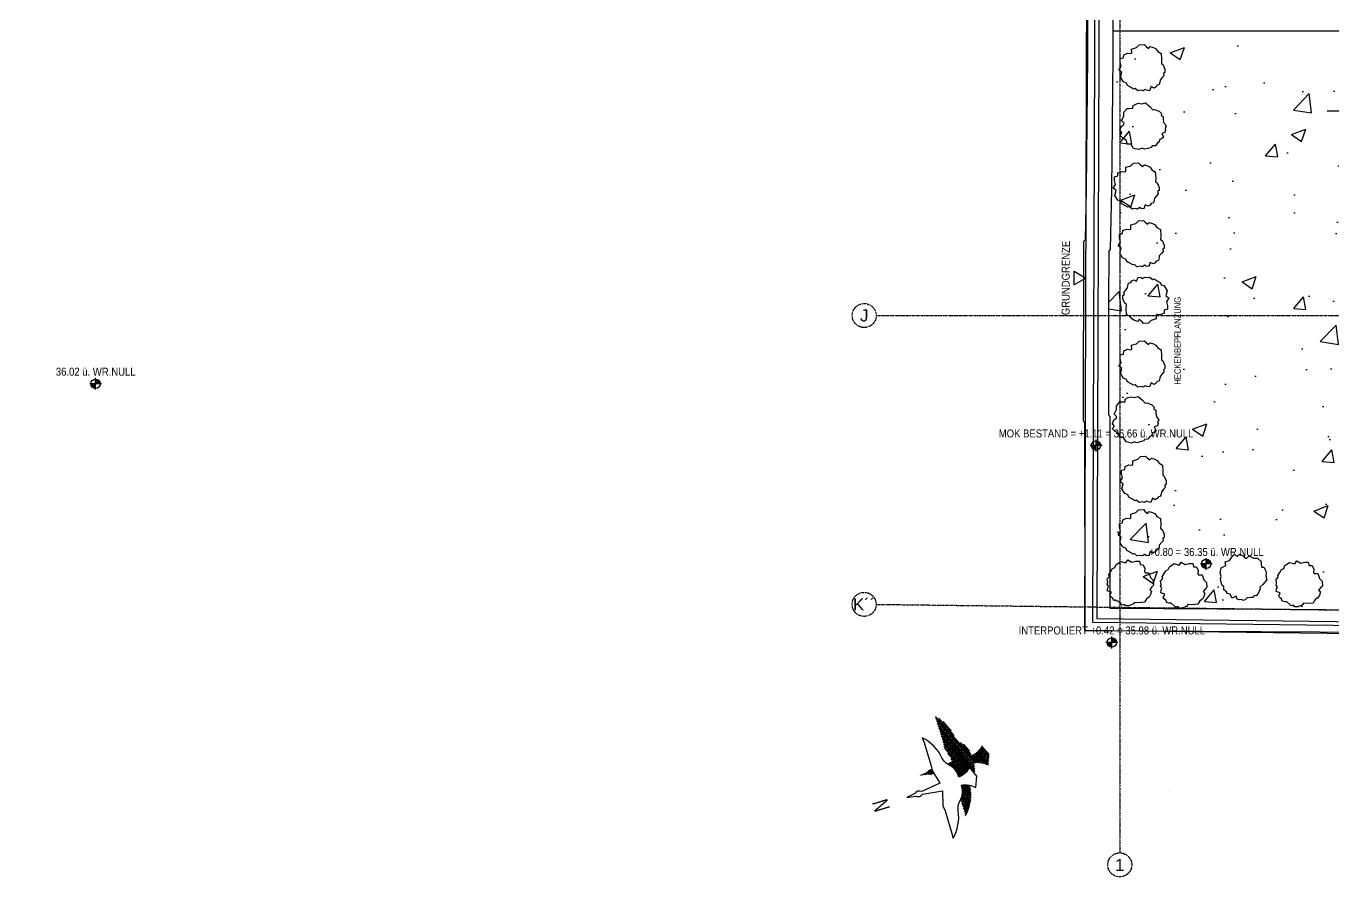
# Model space of a CAD drawing. Header units: millimetres. Extents: x -5498 to 144064, y 340 to 109563.
# Drawn here: x 21033 to 37359, y 23588 to 34225 of the extents above; entities that cross this region are included whole.
import ezdxf
from ezdxf.enums import TextEntityAlignment as Align

# ---------------------------------------------------------------- set-up
doc = ezdxf.new("R2010")
doc.units = ezdxf.units.MM
doc.linetypes.add('STRICHPUNKT', pattern=[1, 0.5, -0.25, 0, -0.25])
for name, color, linetype in [('00_HLP-G00-LEG-M0', 6, 'Continuous'), ('01-SYM-G00-Leg-M0', 251, 'Continuous'), ('01-TXT---------M0', 251, 'Continuous'), ('02-ANS-G00-LEG-M0', 251, 'Continuous'), ('02-AXO-G00-LEG-M0', 251, 'STRICHPUNKT'), ('02-FIL-G00-LEG-GRÜN', 251, 'Continuous'), ('09-FIL-G00-LEG-BLAU', 251, 'Continuous'), ('09-NAT-G00-LEG-PFLANZEN', 251, 'Continuous'), ('09-NAT-G00-LEG-PP', 251, 'Continuous'), ('09-TXT-G00-LEG-M0', 251, 'Continuous'), ('09-VER-G00-LEG-GRUNDSTÜCKSGRENZE', 251, 'Continuous'), ('09-WEG_G00-LEG-M0', 251, 'Continuous')]:
    doc.layers.add(name, color=color, linetype=linetype)
doc.styles.add('ARIAL', font='arial.ttf', dxfattribs={"width": 0.85})
doc.styles.add('NORM7', font='norm.shx', dxfattribs={"width": 0.65})
doc.styles.get("Standard").update_dxf_attribs({"font": 'arial.ttf'})

# ---------------------------------------------------------------- blocks, each defined once
blk = doc.blocks.new('01-HK3')
blk.add_lwpolyline([(0, 0), (0.0423, 0.0732), (-0.0423, 0.0732)], close=True)
at = {"color": 0, "style": 'ARIAL', "width": 0.85}
blk.add_attdef('HEIGHT', text='', height=0.05, dxfattribs=at).set_placement((0, 0.35), align=Align.TOP_CENTER)
blk = doc.blocks.new('*X23')
at = {"color": 0}
for p, q in [((18.51, 8.999), (18.515, 9.005)), ((18.516, 8.97), (18.528, 8.982)), ((18.522, 8.94), (18.54, 8.959)), ((18.527, 8.911), (18.553, 8.936)), ((18.533, 8.881), (18.566, 8.914)), ((18.536, 8.778), (18.606, 8.848)), ((18.539, 8.852), (18.578, 8.891)), ((18.539, 8.816), (18.591, 8.868)), ((18.542, 8.749), (18.626, 8.833)), ((18.554, 8.725), (18.642, 8.813)), ((18.569, 8.705), (18.654, 8.79)), ((18.655, 8.755), (18.661, 8.762)), ((18.848, 7.817), (19.741, 8.71)), ((18.854, 7.788), (19.803, 8.737)), ((18.858, 7.756), (19.838, 8.736)), ((18.618, 8.011), (19.038, 8.431)), ((18.637, 7.995), (19.145, 8.503)), ((18.653, 7.799), (19.461, 8.607)), ((18.656, 7.979), (19.192, 8.515)), ((18.677, 7.964), (19.24, 8.528)), ((18.688, 7.799), (19.517, 8.628)), ((18.699, 7.951), (19.293, 8.545)), ((18.721, 7.938), (19.349, 8.566)), ((18.725, 7.801), (19.573, 8.648)), ((18.745, 7.926), (19.405, 8.587)), ((18.767, 7.807), (19.629, 8.669)), ((18.814, 7.819), (19.685, 8.69)), ((19.436, 8.299), (19.802, 8.665)), ((19.535, 8.363), (19.738, 8.566)), ((18.526, 8.132), (18.55, 8.155)), ((18.539, 8.109), (18.629, 8.199)), ((18.553, 8.088), (18.832, 8.367)), ((18.568, 8.067), (18.845, 8.344)), ((18.583, 8.048), (18.857, 8.321)), ((18.6, 8.029), (18.917, 8.345)), ((18.742, 8.312), (18.82, 8.39)), ((18.785, 8.391), (18.808, 8.413)), ((19.037, 7.9), (19.293, 8.156)), ((17.667, 7.945), (17.679, 7.956)), ((17.691, 7.933), (17.73, 7.972)), ((17.716, 7.923), (17.782, 7.989)), ((17.741, 7.913), (17.838, 8.01)), ((17.767, 7.903), (17.894, 8.03)), ((17.794, 7.894), (17.95, 8.051)), ((17.821, 7.886), (18.006, 8.071)), ((17.849, 7.879), (18.041, 8.071)), ((17.877, 7.872), (18.069, 8.063)), ((17.907, 7.866), (18.097, 8.057)), ((17.937, 7.861), (18.128, 8.052)), ((17.968, 7.857), (18.161, 8.049)), ((18, 7.853), (18.196, 8.049)), ((18.033, 7.851), (18.234, 8.052)), ((18.068, 7.85), (18.276, 8.059)), ((18.103, 7.85), (18.325, 8.072)), ((18.14, 7.852), (18.35, 8.061)), ((18.179, 7.855), (18.355, 8.031)), ((18.219, 7.86), (18.358, 7.999)), ((18.262, 7.867), (18.359, 7.965)), ((18.304, 7.875), (18.358, 7.928)), ((18.342, 7.877), (18.352, 7.887)), ((18.854, 7.646), (19.05, 7.842)), ((18.858, 7.686), (19.036, 7.864)), ((18.859, 7.722), (19.023, 7.886)), ((19.107, 7.935), (19.256, 8.084)), ((18.82, 7.506), (19.097, 7.783)), ((18.829, 7.55), (19.08, 7.802)), ((18.845, 7.602), (19.064, 7.821)), ((18.854, 7.505), (19.114, 7.765)), ((18.889, 7.504), (19.133, 7.748)), ((18.923, 7.503), (19.152, 7.732)), ((18.957, 7.502), (19.173, 7.717)), ((18.992, 7.501), (19.194, 7.703)), ((19.026, 7.5), (19.216, 7.69)), ((19.061, 7.499), (19.24, 7.679))]:
    blk.add_line(p, q, dxfattribs=at)
blk = doc.blocks.new('nordente')
blk.add_line((-0.464, -0.529), (-0.461, -0.54))
blk.add_lwpolyline([(0.89, 0.003), (0.671, 0.036, 0.372109), (0.492, 0.036), (-0.006, 0.104), (0.091, 0.466), (0.077, 0.605), (0.077, 1.193), (0.084, 1.315, 0.167923), (-0.239, 0.696, -0.165355), (-0.351, 0.48, 0.21005), (-0.504, 0.107, -0.179114), (-0.831, 0.271), (-0.938, 0.003), (-0.831, -0.265, -0.179114), (-0.504, -0.102, 0.21005), (-0.351, -0.474, -0.165355), (-0.239, -0.69, 0.167923), (0.084, -1.309), (0.077, -1.188), (0.077, -0.599), (0.091, -0.46), (-0.006, -0.098), (0.492, -0.031, 0.372109), (0.671, -0.031)], format="xyb", close=True)
at = {"xscale": 1.124999999999997, "yscale": 1.124999999999997, "zscale": 1.124999999999997, "rotation": 249.7859252661306}
blk.add_blockref('*X23', (-1.902, 22.615), dxfattribs=at)
at = {"style": 'NORM7', "width": 0.75}
blk.add_text('N', height=0.394, rotation=270, dxfattribs=at).set_placement((1.368, 0.003), align=Align.CENTER)
blk = doc.blocks.new('01-HK1')
for p, q in [((-0.001, -0.074), (-0.001, 0.074)), ((0.074, 0), (-0.075, 0))]:
    blk.add_line(p, q)
blk.add_circle((-0.001, 0), 0.0586)
for points in [[(-0.001, 0.059), (0.041, 0.041), (-0.001, 0)], [(-0.001, 0), (0.058, 0), (0.041, 0.041)], [(-0.059, 0), (-0.042, -0.041), (-0.001, 0)], [(-0.042, -0.041), (-0.001, -0.059), (-0.001, 0)]]:
    blk.add_solid(points)
at = {"layer": '01-TXT---------M0', "color": 8, "style": 'ARIAL', "width": 0.85}
blk.add_attdef('HEIGHT', text='', height=0.1, dxfattribs=at).set_placement((0, 0.2), align=Align.TOP_CENTER)

msp = doc.modelspace()

# ---------------------------------------------------------------- hatches: boundary and pattern name
at = {"layer": '02-FIL-G00-LEG-GRÜN'}
h = msp.add_hatch(dxfattribs=at)
h.set_pattern_fill('AR-CONC', color=256, scale=10, angle=107.339, style=0)
h.set_pattern_definition([(50, (-20078.8, 18757), (1821.847, -159.39), [190.5, -2095.5]), (355, (-20078.8, 18757), (-352.43, 1910.566), [152.4, -1676.4]), (100.451, (-19927, 18743.6), (1469.425, 1751.167), [161.9, -1780.9]), (46.1842, (-20078.8, 19265), (2710.79, -420.42), [285.75, -3143.25]), (96.6356, (-19853, 19230), (2374.04, 2474.26), [242.85, -2671.35]), (351.184, (-20078.8, 19265), (2374.05, 2474.25), [228.6, -2514.6]), (21, (-19824.8, 19138), (1516.15, -1022.655), [190.5, -2095.5]), (326, (-19824.8, 19138), (618.02, 1841.88), [152.4, -1676.4]), (71.4514, (-19698.4, 19052.7), (2134.165, 819.23), [161.9, -1780.9]), (37.5, (-20078.8, 18756.9), (30.886, 845.5504), [0, -1656.08, 0, -1701.8, 0, -1682.75]), (7.5, (-20078.8, 18756.9), (668.197, 1001.806), [0, -970.28, 0, -1617.98, 0, -641.35]), (327.5, (-20645.2, 18756.9), (1355.906, -57.2874), [0, -635, 0, -1981.2, 0, -2628.9]), (317.5, (-20899.2, 18756.9), (1481.292, 254.265), [0, -825.5, 0, -1315.72, 0, -1866.9])])
h.paths.add_polyline_path([(49017, 33461), (46117, 33461), (46117, 32661), (38222, 32661), (38222, 34161), (34613, 34161), (34614, 33844), (34597, 32181), (34582, 31434), (34564, 31412), (34561, 30770), (34561, 29368), (34578, 29333), (34578, 27810), (34579, 26942), (37936, 26922), (39729, 26914), (40774, 26889), (42791, 26843), (44504, 26824), (45280, 26812), (45968, 26800), (46132, 26797), (46168, 26783), (46793, 26753), (46821, 26723), (46819, 26664), (49017, 26637)])

# ---------------------------------------------------------------- linework, layer by layer
msp.add_line((35312, 24651), (35312, 24651))
at = {"layer": '02-ANS-G00-LEG-M0'}
for points in [[(34291, 35655), (34291, 35655), (34294, 33845), (34277, 32186), (34265, 31554), (34244, 31530), (34241, 29294), (34258, 29260), (34259, 26669), (37934, 26647), (39394, 26641), (39418, 26670), (39627, 26675), (39644, 26651), (39644, 26640), (42786, 26568), (44500, 26549), (45276, 26537), (45963, 26525), (46078, 26523), (46110, 26510), (46780, 26478)], [(34441, 35111), (34409, 26817), (49367, 26632), (49367, 26582), (34359, 26768), (34391, 35111), (34441, 35111)], [(46780, 26478), (46811, 26504), (46821, 26723), (46793, 26753), (46168, 26783), (46132, 26797), (45968, 26800), (45280, 26812), (44504, 26824), (42791, 26843), (40774, 26889), (39729, 26914), (37936, 26922), (34579, 26942), (34578, 27810), (34578, 29333), (34561, 29368), (34561, 30770), (34564, 31412), (34582, 31434), (34597, 32181), (34614, 33844), (34612, 35161)]]:
    msp.add_lwpolyline(points, dxfattribs=at)
at = {"layer": '02-AXO-G00-LEG-M0'}
for points in [[(34697, 58815), (34697, 23888)], [(31654, 30606), (65267, 30606)], [(31654, 26995), (65267, 26591)]]:
    msp.add_lwpolyline(points, dxfattribs=at)
for centre in [(31504, 30606), (31503, 26995), (34697, 23738)]:
    msp.add_circle(centre, 150, dxfattribs=at)
at = {"layer": '09-NAT-G00-LEG-PFLANZEN'}
for points in [[(35088, 33469), (35070, 33417), (35037, 33422), (35015, 33433), (34989, 33416), (34965, 33422), (34922, 33416), (34891, 33444), (34870, 33438), (34831, 33461), (34794, 33482), (34781, 33511), (34743, 33527), (34706, 33585), (34723, 33649), (34686, 33675), (34715, 33724), (34702, 33774), (34702, 33818), (34743, 33829), (34747, 33867), (34793, 33887), (34831, 33882), (34846, 33891), (34845, 33938), (34907, 33957), (34940, 33990), (35003, 33994), (35021, 33976), (35055, 33947), (35076, 33970), (35117, 33958), (35149, 33939), (35171, 33906), (35214, 33881), (35220, 33807), (35218, 33758), (35236, 33744), (35260, 33686), (35261, 33646), (35243, 33633), (35249, 33605), (35232, 33586), (35201, 33550), (35198, 33526), (35190, 33493), (35161, 33483), (35150, 33464), (35125, 33449), (35088, 33469)], [(35222, 32884), (35245, 32835), (35218, 32815), (35195, 32807), (35189, 32776), (35167, 32764), (35142, 32729), (35100, 32727), (35090, 32708), (35046, 32696), (35004, 32686), (34975, 32697), (34937, 32681), (34869, 32696), (34836, 32753), (34792, 32746), (34777, 32800), (34733, 32827), (34702, 32858), (34723, 32895), (34699, 32924), (34717, 32971), (34748, 32995), (34752, 33011), (34718, 33044), (34749, 33101), (34748, 33148), (34790, 33196), (34816, 33195), (34860, 33199), (34859, 33230), (34897, 33250), (34932, 33260), (34971, 33252), (35019, 33264), (35076, 33216), (35109, 33180), (35132, 33183), (35190, 33160), (35219, 33132), (35215, 33109), (35239, 33094), (35240, 33068), (35245, 33021), (35259, 33002), (35276, 32973), (35263, 32946), (35269, 32924), (35261, 32896), (35222, 32884)], [(35016, 31991), (34998, 31939), (34965, 31945), (34943, 31955), (34917, 31938), (34892, 31944), (34850, 31938), (34819, 31966), (34798, 31960), (34759, 31983), (34722, 32004), (34709, 32033), (34671, 32049), (34634, 32107), (34651, 32171), (34614, 32197), (34642, 32246), (34630, 32296), (34630, 32340), (34671, 32351), (34674, 32389), (34721, 32409), (34759, 32404), (34774, 32413), (34773, 32460), (34835, 32479), (34868, 32512), (34931, 32516), (34949, 32498), (34983, 32469), (35004, 32492), (35045, 32480), (35077, 32462), (35099, 32428), (35141, 32403), (35148, 32329), (35145, 32280), (35164, 32266), (35188, 32209), (35189, 32168), (35170, 32155), (35177, 32127), (35159, 32108), (35129, 32072), (35126, 32048), (35118, 32015), (35089, 32005), (35078, 31986), (35053, 31972), (35016, 31991)], [(35078, 31270), (35060, 31218), (35027, 31224), (35005, 31234), (34979, 31217), (34955, 31223), (34912, 31217), (34881, 31245), (34860, 31239), (34821, 31262), (34784, 31283), (34771, 31312), (34733, 31328), (34696, 31386), (34713, 31450), (34676, 31476), (34704, 31525), (34692, 31575), (34692, 31619), (34733, 31630), (34736, 31668), (34783, 31688), (34821, 31683), (34836, 31692), (34835, 31739), (34897, 31758), (34930, 31791), (34993, 31795), (35011, 31777), (35045, 31748), (35066, 31771), (35107, 31759), (35139, 31741), (35161, 31707), (35204, 31682), (35210, 31608), (35207, 31559), (35226, 31545), (35250, 31488), (35251, 31447), (35233, 31434), (35239, 31406), (35222, 31387), (35191, 31351), (35188, 31327), (35180, 31294), (35151, 31284), (35140, 31265), (35115, 31251), (35078, 31270)], [(34908, 31034), (34926, 31085), (34959, 31080), (34981, 31069), (35007, 31087), (35032, 31080), (35074, 31087), (35105, 31058), (35126, 31065), (35165, 31042), (35202, 31020), (35215, 30992), (35253, 30976), (35291, 30917), (35273, 30854), (35310, 30827), (35282, 30779), (35294, 30728), (35294, 30684), (35253, 30674), (35250, 30636), (35203, 30615), (35165, 30620), (35150, 30611), (35151, 30565), (35089, 30546), (35056, 30512), (34993, 30508), (34975, 30527), (34941, 30555), (34920, 30533), (34879, 30545), (34847, 30563), (34825, 30596), (34783, 30621), (34776, 30696), (34779, 30745), (34760, 30759), (34736, 30816), (34735, 30856), (34754, 30869), (34747, 30898), (34765, 30917), (34795, 30953), (34798, 30977), (34806, 31009), (34835, 31019), (34846, 31039), (34871, 31053), (34908, 31034)], [(35088, 29765), (35070, 29714), (35037, 29719), (35015, 29729), (34989, 29712), (34965, 29719), (34922, 29712), (34891, 29741), (34870, 29734), (34831, 29757), (34794, 29779), (34781, 29807), (34743, 29823), (34706, 29881), (34723, 29945), (34686, 29972), (34715, 30020), (34702, 30070), (34702, 30115), (34743, 30125), (34747, 30163), (34793, 30184), (34831, 30178), (34846, 30187), (34845, 30234), (34907, 30253), (34940, 30286), (35003, 30291), (35021, 30272), (35055, 30243), (35076, 30266), (35117, 30254), (35149, 30236), (35171, 30202), (35214, 30177), (35220, 30103), (35218, 30054), (35236, 30040), (35260, 29983), (35261, 29943), (35243, 29929), (35249, 29901), (35232, 29882), (35201, 29846), (35198, 29822), (35190, 29789), (35161, 29779), (35150, 29760), (35125, 29746), (35088, 29765)], [(35128, 29215), (35152, 29165), (35125, 29145), (35102, 29138), (35096, 29107), (35074, 29094), (35049, 29059), (35006, 29058), (34996, 29038), (34952, 29027), (34911, 29016), (34881, 29027), (34843, 29012), (34776, 29026), (34743, 29083), (34698, 29076), (34684, 29130), (34639, 29157), (34608, 29188), (34630, 29225), (34605, 29254), (34624, 29302), (34654, 29325), (34658, 29342), (34625, 29374), (34656, 29431), (34655, 29478), (34697, 29526), (34722, 29526), (34766, 29529), (34766, 29560), (34803, 29581), (34838, 29590), (34878, 29583), (34925, 29595), (34983, 29547), (35015, 29510), (35038, 29514), (35096, 29490), (35125, 29462), (35121, 29440), (35146, 29425), (35147, 29399), (35151, 29351), (35166, 29332), (35183, 29303), (35170, 29276), (35175, 29255), (35168, 29227), (35128, 29215)], [(35105, 28322), (35086, 28270), (35053, 28275), (35032, 28286), (35006, 28268), (34981, 28275), (34939, 28268), (34908, 28297), (34887, 28290), (34847, 28313), (34811, 28335), (34798, 28364), (34760, 28380), (34722, 28438), (34739, 28501), (34703, 28528), (34731, 28576), (34718, 28627), (34718, 28671), (34760, 28682), (34763, 28719), (34809, 28740), (34848, 28735), (34862, 28744), (34862, 28790), (34924, 28809), (34956, 28843), (35020, 28847), (35038, 28829), (35071, 28800), (35093, 28822), (35134, 28810), (35165, 28792), (35188, 28759), (35230, 28734), (35237, 28659), (35234, 28611), (35253, 28597), (35277, 28539), (35278, 28499), (35259, 28486), (35266, 28457), (35248, 28439), (35218, 28402), (35215, 28378), (35206, 28346), (35178, 28336), (35166, 28317), (35141, 28302), (35105, 28322)], [(35078, 27655), (35060, 27603), (35027, 27608), (35005, 27619), (34979, 27601), (34955, 27608), (34912, 27601), (34881, 27630), (34860, 27623), (34821, 27646), (34784, 27668), (34771, 27697), (34733, 27713), (34696, 27771), (34713, 27834), (34676, 27861), (34704, 27909), (34692, 27960), (34692, 28004), (34733, 28015), (34736, 28052), (34783, 28073), (34821, 28068), (34836, 28077), (34835, 28123), (34897, 28142), (34930, 28176), (34993, 28180), (35011, 28162), (35045, 28133), (35066, 28155), (35107, 28143), (35139, 28125), (35161, 28092), (35204, 28067), (35210, 27992), (35207, 27944), (35226, 27930), (35250, 27872), (35251, 27832), (35233, 27819), (35239, 27791), (35222, 27772), (35191, 27735), (35188, 27711), (35180, 27679), (35151, 27669), (35140, 27650), (35115, 27635), (35078, 27655)], [(36152, 27098), (36103, 27074), (36083, 27101), (36076, 27124), (36045, 27130), (36032, 27152), (35997, 27177), (35996, 27220), (35976, 27230), (35964, 27274), (35954, 27315), (35965, 27345), (35950, 27383), (35964, 27451), (36021, 27483), (36014, 27528), (36068, 27542), (36095, 27587), (36126, 27618), (36163, 27596), (36192, 27621), (36239, 27602), (36263, 27572), (36280, 27568), (36312, 27601), (36369, 27571), (36416, 27571), (36464, 27529), (36463, 27504), (36467, 27460), (36498, 27460), (36518, 27423), (36528, 27388), (36520, 27348), (36533, 27301), (36484, 27243), (36448, 27211), (36452, 27188), (36428, 27130), (36400, 27101), (36378, 27105), (36362, 27080), (36336, 27079), (36289, 27075), (36270, 27060), (36241, 27043), (36214, 27056), (36193, 27051), (36165, 27058), (36152, 27098)], [(34593, 27148), (34541, 27166), (34546, 27199), (34557, 27221), (34539, 27247), (34546, 27272), (34539, 27314), (34568, 27345), (34561, 27366), (34584, 27405), (34606, 27442), (34634, 27455), (34651, 27493), (34709, 27530), (34772, 27513), (34799, 27550), (34847, 27522), (34898, 27534), (34942, 27534), (34952, 27493), (34990, 27490), (35011, 27443), (35006, 27405), (35015, 27390), (35061, 27391), (35080, 27329), (35114, 27296), (35118, 27233), (35099, 27215), (35071, 27181), (35093, 27160), (35081, 27119), (35063, 27087), (35030, 27065), (35005, 27023), (34930, 27016), (34881, 27019), (34868, 27000), (34810, 26976), (34770, 26975), (34757, 26994), (34728, 26987), (34710, 27005), (34673, 27035), (34649, 27038), (34617, 27046), (34607, 27075), (34588, 27086), (34573, 27111), (34593, 27148)], [(35260, 27121), (35208, 27140), (35213, 27173), (35224, 27194), (35206, 27221), (35213, 27245), (35206, 27287), (35235, 27318), (35228, 27339), (35251, 27379), (35273, 27415), (35301, 27429), (35317, 27466), (35376, 27504), (35439, 27487), (35466, 27523), (35514, 27495), (35565, 27508), (35609, 27508), (35619, 27466), (35657, 27463), (35678, 27417), (35673, 27378), (35682, 27364), (35728, 27364), (35747, 27302), (35781, 27270), (35785, 27206), (35766, 27188), (35738, 27155), (35760, 27133), (35748, 27092), (35730, 27061), (35697, 27038), (35672, 26996), (35597, 26989), (35548, 26992), (35534, 26973), (35477, 26949), (35437, 26948), (35424, 26967), (35395, 26960), (35376, 26978), (35340, 27008), (35316, 27011), (35284, 27020), (35274, 27048), (35254, 27060), (35240, 27085), (35260, 27121)], [(36703, 27138), (36651, 27156), (36656, 27189), (36667, 27211), (36650, 27237), (36656, 27261), (36650, 27304), (36678, 27335), (36672, 27356), (36695, 27395), (36716, 27432), (36745, 27445), (36761, 27483), (36819, 27520), (36883, 27503), (36909, 27540), (36958, 27512), (37008, 27524), (37052, 27524), (37063, 27483), (37101, 27480), (37121, 27433), (37116, 27395), (37125, 27380), (37172, 27381), (37191, 27319), (37224, 27286), (37228, 27223), (37210, 27205), (37181, 27171), (37204, 27150), (37192, 27109), (37173, 27077), (37140, 27055), (37115, 27012), (37041, 27006), (36992, 27009), (36978, 26990), (36920, 26966), (36880, 26965), (36867, 26983), (36839, 26977), (36820, 26994), (36784, 27025), (36760, 27028), (36727, 27036), (36717, 27065), (36698, 27076), (36684, 27101), (36703, 27138)]]:
    msp.add_lwpolyline(points, close=True, dxfattribs=at)
at = {"layer": '09-NAT-G00-LEG-PP'}
msp.add_lwpolyline([(38222, 33161), (37287, 33161)], dxfattribs=at)
at = {"layer": '09-VER-G00-LEG-GRUNDSTÜCKSGRENZE'}
msp.add_lwpolyline([(61917, 26338), (50754, 26465), (34259, 26669), (34351, 56613), (7433, 56562), (7303, 56562), (7386, 72730), (7395, 74642), (22389, 74759), (44752, 74814), (44634, 56632), (44768, 56633), (61917, 56665)], close=True, dxfattribs=at)
at = {"layer": '09-WEG_G00-LEG-M0'}
msp.add_line((38223, 34161), (34613, 34161), dxfattribs=at)

# ---------------------------------------------------------------- block references
at = {"layer": '00_HLP-G00-LEG-M0', "xscale": 999.9999999999995, "yscale": 999.9999999999995, "zscale": 999.9999999999995, "rotation": 4.12714685051e-05}
msp.add_blockref('01-HK1', (34598, 26519), dxfattribs=at).add_auto_attribs({'HEIGHT': 'INTERPOLIERT +0.42 = 35.98 ü. WR.NULL'})
at = {"layer": '01-SYM-G00-Leg-M0', "xscale": 999.9999999999995, "yscale": 999.9999999999995, "zscale": 999.9999999999995}
for p, rotation, values in [((21902, 29754), 4.12714685051e-05, {'HEIGHT': '36.02 ü. WR.NULL'}), ((34401, 28982), 4.12714685051e-05, {'HEIGHT': 'MOK BESTAND = +1.11 = 36.66 ü. WR.NULL'}), ((35779, 27500), 4.12721824252e-05, {'HEIGHT': '+0.80 = 36.35 ü. WR.NULL'})]:
    msp.add_blockref('01-HK1', p, dxfattribs=dict(at, rotation=rotation)).add_auto_attribs(values)
at = {"layer": '02-ANS-G00-LEG-M0', "xscale": 499.9999999999998, "yscale": 499.9999999999998, "zscale": 499.9999999999998, "rotation": 197.0465412721824}
msp.add_blockref('nordente', (32462, 24712), dxfattribs=at)
at = {"layer": '09-FIL-G00-LEG-BLAU'}
ref = msp.add_blockref('01-HK3', (34272, 31075), dxfattribs=dict(at, xscale=-2000.000000016161, yscale=2000.000000025193, zscale=1999.999999999999, rotation=89.8230715898464))
ref.add_attrib('HEIGHT', 'GRUNDGRENZE', dxfattribs={"layer": '0', "color": 0, "extrusion": (0, 0, -1), "height": 100, "rotation": 270.1769, "style": 'ARIAL', "text_generation_flag": 2, "width": 0.85}).set_placement((-33972, 31076), align=Align.TOP_CENTER)

# ---------------------------------------------------------------- texts
at = {"layer": '02-AXO-G00-LEG-M0', "char_height": 150, "width": 303.3, "attachment_point": 5}
for s, insert, rotation in [('{\\fArial|b0|i0|c0|p34;J}', (31504, 30606), 360), ('{\\fArial|b0|i0|c0|p34;K´´}', (31503, 26995), 0), ('{\\fArial|b0|i0|c0|p34;1}', (34697, 23738), 0)]:
    msp.add_mtext(s, dxfattribs=dict(at, insert=insert, rotation=rotation))
at = {"layer": '09-TXT-G00-LEG-M0', "insert": (35379, 29742), "char_height": 80, "width": 2155.03, "attachment_point": 1, "rotation": 90, "style": 'ARIAL'}
msp.add_mtext('HECKENBEPFLANZUNG', dxfattribs=at)

doc.saveas('drawing.dxf')
